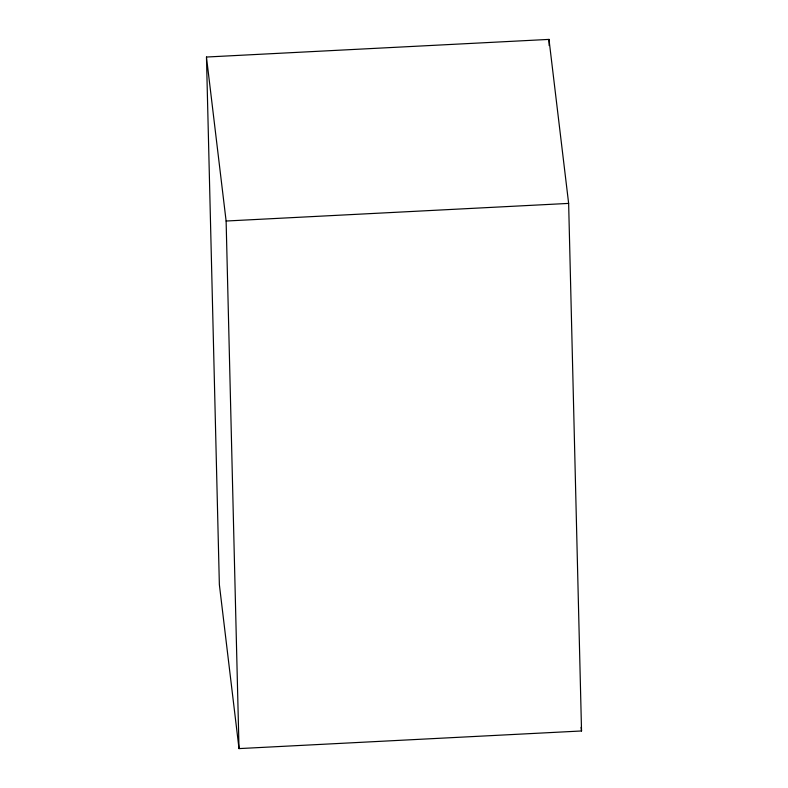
<?xml version="1.0" encoding="UTF-8"?>
<svg xmlns="http://www.w3.org/2000/svg" width="788" height="788" viewBox="0 0 788 788"><rect width="100%" height="100%" fill="white"/><g stroke="black" fill="none" stroke-linecap="round" stroke-linejoin="round"><path stroke-width="1.18" d="M206.466 57.032L548.99 39.4L568.64 203.403L581.534 730.969L239.01 748.6L219.359 584.597L206.466 57.032L226.117 221.024L239.01 748.6M226.117 221.024L568.64 203.403M581.091 727.324L581.534 730.969M548.99 39.4L549.147 45.546"/></g></svg>
